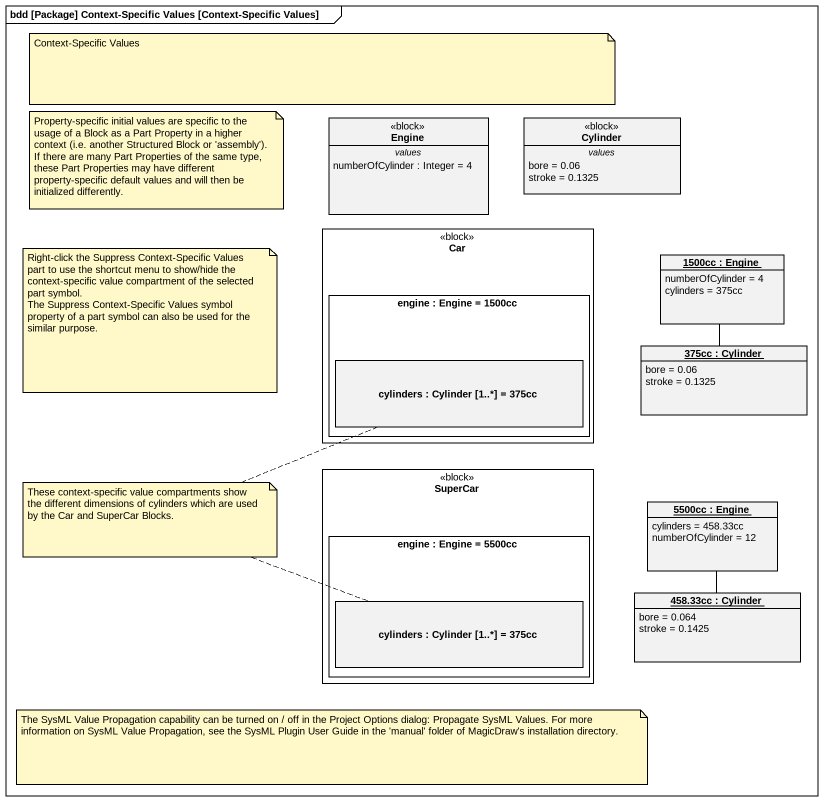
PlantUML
@startuml
mainframe bdd [Package] Context-Specific Values [Context-Specific Values]
allowmixing
hide circle
hide empty members
class Engine <<block>> {
  -- values --
  numberOfCylinder : Integer = 4
}
class Cylinder <<block>> {
  -- values --
  bore = 0.06
  stroke = 0.1325
}
rectangle Car <<block>> {
  rectangle "engine : Engine = 1500cc" as engine {
    rectangle "cylinders : Cylinder [1..*] = 375cc" as cylinders
  }
}
object "1500cc : Engine" as o1500cc {
  numberOfCylinder = 4
  cylinders = 375cc
}
object "375cc : Cylinder" as o375cc {
  bore = 0.06
  stroke = 0.1325
}
rectangle SuperCar <<block>> {
  rectangle "engine : Engine = 5500cc" as engine_2 {
    rectangle "cylinders : Cylinder [1..*] = 375cc" as cylinders_2
  }
}
object "5500cc : Engine" as o5500cc {
  cylinders = 458.33cc
  numberOfCylinder = 12
}
object "458.33cc : Cylinder" as o458_33cc {
  bore = 0.064
  stroke = 0.1425
}
o1500cc -- o375cc
o5500cc -- o458_33cc
note as N1
  Context-Specific Values
end note
note as N2
  Property-specific initial values are specific to the usage of a Block as a Part Property in a higher context (i.e. another Structured Block or 'assembly'). If there are many Part Properties of the same type, these Part Properties may have different property-specific default values and will then be initialized differently.
end note
note as N3
  Right-click the Suppress Context-Specific Values part to use the shortcut menu to show/hide the context-specific value compartment of the selected part symbol.
  The Suppress Context-Specific Values symbol property of a part symbol can also be used for the similar purpose.
end note
note as N4
  These context-specific value compartments show the different dimensions of cylinders which are used by the Car and SuperCar Blocks.
end note
N4 .. cylinders
N4 .. cylinders_2
note as N5
  The SysML Value Propagation capability can be turned on / off in the Project Options dialog: Propagate SysML Values. For more information on SysML Value Propagation, see the SysML Plugin User Guide in the 'manual' folder of MagicDraw's installation directory.
end note
@enduml
